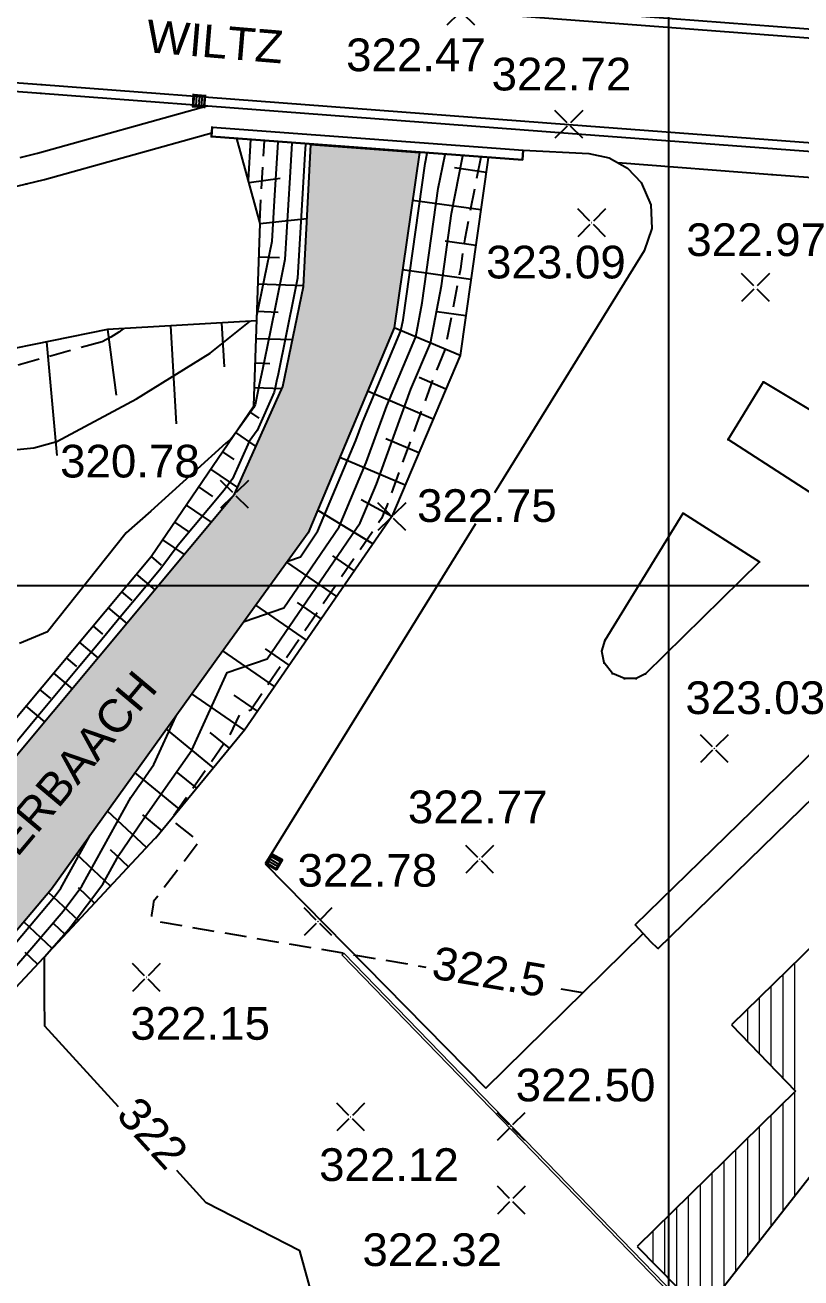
# Model space of a CAD drawing. Extents: x 109417 to 110207, y -57085 to -56659.
# Drawn here: x 109765 to 109809.5, y -56916.4 to -56844.6 of the extents above; entities that cross this region are included whole.
import ezdxf
from ezdxf.enums import TextEntityAlignment as Align

# ---------------------------------------------------------------- set-up
doc = ezdxf.new("R2010")
doc.units = 0
doc.header["$MEASUREMENT"] = 0
doc.linetypes.add('TRATTEGGIATA2', pattern=[0.375, 0.25, -0.125])
for name, color, linetype in [('Bati', 7, 'Continuous'), ('Canalisation', 7, 'Continuous'), ('colore lago', 131, 'Continuous'), ('Contorno lago', 150, 'Continuous'), ('Coordinate', 2, 'Continuous'), ('Curve livello', 2, 'Continuous'), ('curve livello 1m', 2, 'Continuous'), ('LIN010CO', 2, 'Continuous'), ('LIN018CO', 6, 'Continuous'), ('LIN035CO', 1, 'Continuous'), ('LINCOLO-ROSSO-025', 10, 'Continuous'), ('LINCOLO-ROSSO-070', 30, 'Continuous'), ('TEXT035', 1, 'Continuous'), ('Voirie', 7, 'Continuous')]:
    doc.layers.add(name, color=color, linetype=linetype)
doc.styles.add('ARIAL', font='arial.ttf')

# ---------------------------------------------------------------- blocks, each defined once
blk = doc.blocks.new('INVISIBLE')
at = {"color": 0}
for p, q in [((-0.037, 0), (0.037, 0)), ((0, -0.037), (0, 0.037))]:
    blk.add_line(p, q, dxfattribs=at)
at = {"flags": 1}
for tag, p in [('POINTNUMBER', (0, 0)), ('COMMENT', (0, -1.25))]:
    blk.add_attdef(tag, p, '', height=1, dxfattribs=at)
blk = doc.blocks.new('quote')
at = {"layer": 'LIN018CO'}
for p, q in [((0.0007, 0.0007), (-0.0007, -0.0007)), ((0.0007, -0.0007), (-0.0007, 0.0007))]:
    blk.add_line(p, q, dxfattribs=at)
at = {"layer": 'LIN035CO'}
for p, q in [((-0.0133, 0.0133), (-0.1061, 0.1061)), ((0.1061, 0.1061), (0.0133, 0.0133)), ((-0.0133, -0.0133), (-0.1061, -0.1061)), ((0.1061, -0.1061), (0.0133, -0.0133))]:
    blk.add_line(p, q, dxfattribs=at)
at = {"layer": 'TEXT035', "style": 'ARIAL'}
blk.add_attdef('VALORE', text='', height=0.25, dxfattribs=at).set_placement((0, 0.3299), align=Align.CENTER)
blk = doc.blocks.new('quoteR')
at = {"layer": 'LIN018CO'}
for p, q in [((0.005, 0.005), (-0.005, -0.005)), ((0.005, -0.005), (-0.005, 0.005))]:
    blk.add_line(p, q, dxfattribs=at)
at = {"layer": 'LINCOLO-ROSSO-025'}
for p, q in [((-0.1, 0.1), (-0.795, 0.795)), ((0.795, 0.795), (0.1, 0.1)), ((-0.1, -0.1), (-0.795, -0.795)), ((0.795, -0.795), (0.1, -0.1))]:
    blk.add_line(p, q, dxfattribs=at)
at = {"layer": 'LINCOLO-ROSSO-025', "style": 'ARIAL'}
blk.add_attdef('VALORE', text='', height=1.875, dxfattribs=at).set_placement((0, 2.474), align=Align.CENTER)

msp = doc.modelspace()

# ---------------------------------------------------------------- hatches: boundary and pattern name
at = {"layer": 'colore lago', "linetype": 'Continuous', "lineweight": 0}
h = msp.add_hatch(color=256, dxfattribs=at)
h.paths.add_polyline_path([(109787.607, -56851.909), (109781.374, -56851.449), (109780.949, -56859.593), (109779.775, -56865.319), (109777.001, -56871.497), (109761.391, -56890.187), (109747.224, -56907.079), (109737.978, -56923.583), (109734.471, -56930.887), (109731.694, -56934.795), (109728.436, -56926.156), (109726.511, -56919.287), (109725.837, -56918.904), (109723.973, -56919.58), (109723.988, -56920.171), (109724.888, -56921.996), (109726.863, -56926.685), (109729.712, -56933.551), (109730.097, -56935.764), (109729.462, -56938.822), (109727.856, -56942.641), (109725.242, -56949.193), (109721.697, -56959.227), (109717.196, -56965.971), (109710.076, -56979.677), (109705.373, -56986.684), (109701.277, -56990.549), (109698.942, -56990.929), (109693.841, -56994.905), (109679.969, -56993.381), (109675.304, -56991.429), (109671.531, -56988.549), (109672.55, -56984.88), (109653.63, -56983.645), (109642.782, -56982.891), (109631.732, -56980.846), (109619.991, -56978.617), (109604.845, -56973.59), (109588.969, -56970.965), (109582.676, -56968.702), (109574.178, -56970.162), (109556.627, -56973.838), (109544.428, -56977.023), (109537.378, -56977.411), (109529.99, -56983.704), (109523.028, -56985.896), (109504.687, -56990.299), (109474.817, -56995.139), (109462.524, -56996.172), (109455.385, -56992.543), (109434.357, -56995.751), (109426.559, -57072.876), (109443.284, -57068.136), (109457.142, -57072.469), (109469.867, -57074.214), (109485.464, -57070.671), (109500.677, -57067.369), (109507.825, -57065.235), (109518.431, -57063.959), (109536.187, -57062.345), (109553.899, -57060.589), (109570.418, -57058.693), (109577.915, -57055.241), (109603.353, -57044.784), (109616.537, -57039.237), (109630.826, -57038.192), (109653.396, -57035.26), (109668.509, -57031.141), (109680.931, -57024.619), (109688.723, -57019.638), (109694.725, -57013.245), (109701.19, -57003.464), (109706.469, -56996.467), (109718.692, -56977.274), (109733.25, -56949.313), (109744.002, -56925.912), (109749.941, -56914.958), (109758.165, -56904.008), (109766.502, -56894.13), (109776.242, -56880.6), (109781.219, -56873.706), (109786.152, -56861.957)])
h.paths.add_polyline_path([(109691.743, -56996.42), (109692.295, -56997.489), (109693.646, -56999.261), (109687.045, -57013.29), (109681.623, -57017.686), (109671.799, -57022.132), (109664.058, -57022.737), (109658.721, -57023.311), (109655.784, -57021.935), (109654.806, -57020.19), (109664.117, -57019.272), (109670.219, -57014.457), (109667.734, -57010.763), (109669.661, -57007.649), (109667.048, -57004.165), (109669.356, -57001.462), (109673.817, -56996.222), (109675.953, -56995.596), (109680.301, -56996.471), (109687.584, -56995.841)], flags=16)

# ---------------------------------------------------------------- linework, layer by layer
at = {"linetype": 'Continuous', "lineweight": 0}
for p, q in [((109809.12, -56898.372), (109809.12, -56905.654)), ((109808.443, -56899.034), (109808.443, -56904.955)), ((109807.765, -56899.696), (109807.765, -56904.255)), ((109807.088, -56900.359), (109807.088, -56903.556)), ((109806.411, -56901.021), (109806.411, -56902.857)), ((109808.443, -56906.428), (109808.443, -56912.59)), ((109809.12, -56905.763), (109809.12, -56911.727)), ((109807.765, -56907.093), (109807.765, -56913.453)), ((109807.088, -56907.758), (109807.088, -56914.316)), ((109806.411, -56908.423), (109806.411, -56915.179)), ((109805.733, -56909.088), (109805.733, -56916.042)), ((109805.056, -56909.753), (109805.056, -56916.905)), ((109804.379, -56910.418), (109804.379, -56917.768)), ((109803.701, -56911.083), (109803.701, -56918.289)), ((109803.024, -56911.749), (109803.024, -56917.599)), ((109802.347, -56912.414), (109802.347, -56916.909)), ((109801.669, -56913.079), (109801.669, -56916.219)), ((109800.992, -56913.744), (109800.992, -56915.529))]:
    msp.add_line(p, q, dxfattribs=at)
at = {"layer": 'Bati', "linetype": 'Continuous'}
for p, q in [((109775.719, -56850.452, 323.5), (109775.679, -56850.991, 323.5)), ((109775.679, -56850.991, 323.5), (109793.52, -56852.316, 323.58)), ((109775.719, -56850.452, 323.5), (109793.56, -56851.777, 323.58)), ((109793.52, -56852.316, 323.58), (109793.56, -56851.777, 323.58)), ((109805.31, -56868.351, 322.984), (109807.335, -56865.052, 323.014)), ((109807.335, -56865.055, 323.012), (109812.578, -56868.204, 323.122)), ((109810.29, -56871.563, 323.09), (109805.31, -56868.351, 322.984)), ((109798.258, -56879.858, 322.838), (109802.732, -56872.585, 322.934)), ((109802.728, -56872.58, 322.933), (109807.115, -56875.378, 323.03)), ((109807.115, -56875.378, 323.03), (109800.566, -56881.797, 322.919)), ((109798.067, -56880.496, 322.835), (109798.258, -56879.858, 322.838)), ((109798.199, -56881.166, 322.844), (109798.067, -56880.496, 322.835)), ((109798.674, -56881.78, 322.876), (109798.199, -56881.166, 322.844)), ((109799.359, -56882.064, 322.895), (109798.674, -56881.78, 322.876)), ((109800.566, -56881.797, 322.919), (109800.038, -56882.056, 322.91)), ((109800.038, -56882.056, 322.91), (109799.359, -56882.064, 322.895)), ((109801.286, -56897.551, 323.849), (109811.011, -56888.073, 323.921)), ((109815.212, -56892.415, 324.955), (109805.497, -56901.914, 323.394)), ((109801.283, -56897.548, 323.844), (109800.869, -56897.154, 323.212)), ((109805.497, -56901.914, 323.394), (109809.174, -56905.71, 325.32)), ((109809.174, -56905.71, 325.32), (109800.099, -56914.62, 325.495)), ((109800.099, -56914.62, 325.495), (109803.851, -56918.441, 325.495))]:
    msp.add_line(p, q, dxfattribs=at)
at = {"layer": 'Bati', "color": 253, "linetype": 'Continuous'}
msp.add_polyline3d([(109793.56, -56851.774, 323.58), (109793.52, -56852.316, 323.58), (109775.679, -56850.991, 323.5), (109775.719, -56850.452, 323.5), (109793.56, -56851.777, 323.58), (109793.56, -56851.774, 323.58)], dxfattribs=at)
at = {"layer": 'Bati', "linetype": 'Continuous'}
msp.add_polyline3d([(109803.851, -56918.441, 325.495), (109827.436, -56888.391, 323.258)], dxfattribs=at)
at = {"layer": 'Canalisation', "linetype": 'Continuous'}
for p, q in [((109774.603, -56849.255), (109774.655, -56848.577)), ((109774.655, -56848.577), (109775.333, -56848.629)), ((109774.657, -56849.209), (109774.701, -56848.631)), ((109774.701, -56848.631), (109775.279, -56848.675)), ((109774.826, -56848.64), (109774.782, -56849.219)), ((109774.99, -56848.653), (109774.946, -56849.231)), ((109775.14, -56848.664), (109775.096, -56849.243)), ((109775.279, -56848.675), (109775.235, -56849.253)), ((109775.281, -56849.307), (109775.333, -56848.629)), ((109774.603, -56849.255), (109775.281, -56849.307)), ((109775.235, -56849.253), (109774.657, -56849.209)), ((109779.165, -56892.104), (109778.823, -56892.692)), ((109778.823, -56892.692), (109779.411, -56893.034)), ((109778.891, -56892.674), (109779.183, -56892.172)), ((109779.393, -56892.965), (109778.891, -56892.674)), ((109779.463, -56892.844), (109778.962, -56892.553)), ((109779.539, -56892.715), (109779.037, -56892.423)), ((109779.622, -56892.572), (109779.12, -56892.28)), ((109779.165, -56892.104), (109779.753, -56892.446)), ((109779.183, -56892.172), (109779.684, -56892.464)), ((109779.684, -56892.464), (109779.393, -56892.965)), ((109779.753, -56892.446), (109779.411, -56893.034))]:
    msp.add_line(p, q, dxfattribs=at)
at = {"layer": 'Contorno lago', "linetype": 'Continuous', "elevation": 322.711, "flags": 128}
msp.add_lwpolyline([(109737.978, -56923.583), (109747.224, -56907.079), (109761.391, -56890.187), (109777.001, -56871.497), (109779.775, -56865.319), (109780.949, -56859.593), (109781.374, -56851.449), (109787.607, -56851.909), (109786.152, -56861.957), (109781.219, -56873.706), (109776.242, -56880.6), (109766.502, -56894.13), (109758.165, -56904.008), (109749.941, -56914.958), (109744.002, -56925.912), (109733.25, -56949.313), (109718.692, -56977.274), (109706.469, -56996.467)], dxfattribs=at)
at = {"layer": 'Coordinate'}
for p, q in [((109801.885, -56659.48), (109801.885, -56967.124)), ((109850.449, -56876.75), (109586.949, -56876.75))]:
    msp.add_line(p, q, dxfattribs=at)
at = {"layer": 'Curve livello', "linetype": 'Continuous'}
for p, q in [((109791.543, -56852.201, 322.701), (109789.942, -56863.545, 323.013)), ((109789.942, -56863.545, 323.013), (109786.021, -56872.777, 322.746)), ((109786.021, -56872.777, 322.746), (109777.567, -56885.016, 322.695)), ((109777.567, -56885.016, 322.695), (109772.456, -56891.258, 322.458)), ((109772.409, -56891.257, 322.444), (109767.668, -56896.333, 322.041)), ((109767.668, -56896.333, 322.041), (109759.255, -56905.305, 321.822))]:
    msp.add_line(p, q, dxfattribs=at)
at = {"layer": 'Curve livello'}
for points in [[(109781.069, -56851.424), (109781.036, -56851.976), (109780.612, -56859.099), (109780.433, -56859.971), (109779.496, -56864.617), (109779.414, -56865.016), (109779.357, -56865.291), (109779.283, -56865.645), (109778.305, -56867.832), (109777.847, -56868.463), (109776.889, -56870.61), (109776.405, -56871.253), (109773.768, -56874.41), (109772.772, -56875.759), (109771.545, -56877.227), (109770.448, -56878.548), (109769.211, -56880.029), (109768.135, -56881.325), (109765.642, -56884.309), (109763.536, -56886.845)], [(109777.798, -56853.494), (109777.936, -56851.165)], [(109777.555, -56878.782), (109779.83, -56878.01), (109782.999, -56873.362), (109784.552, -56869.666), (109785.73, -56866.431), (109787.391, -56862.476), (109787.765, -56860.522), (109788.687, -56853.963), (109789.074, -56852.018)]]:
    msp.add_lwpolyline(points, dxfattribs=at)
at = {"layer": 'Curve livello', "linetype": 'Continuous'}
for points in [[(109780.285, -56851.359), (109780.169, -56853.327), (109779.889, -56858.039), (109779.326, -56860.783), (109778.87, -56863.044), (109778.603, -56864.336), (109778.418, -56865.227), (109778.18, -56866.376), (109778.116, -56866.519), (109776.879, -56868.224), (109776.768, -56868.35), (109776.502, -56868.566), (109774.643, -56870.252), (109772.194, -56872.474), (109770.779, -56873.698), (109768.563, -56876.494), (109766.275, -56879.381), (109764.662, -56880.045)], [(109780.051, -56875.324), (109780.776, -56875.078), (109781.787, -56873.596), (109783.962, -56868.417), (109784.339, -56867.384), (109786.548, -56862.123), (109786.668, -56861.498), (109787.93, -56852.523), (109788.045, -56851.941)], [(109749.389, -56919.227), (109751.632, -56915.329), (109752.487, -56914.191), (109755.243, -56910.135), (109757.648, -56906.596), (109758.919, -56904.905), (109761.479, -56902.013), (109763.04, -56900.165), (109765.385, -56897.504), (109767.17, -56895.392), (109768.249, -56893.964), (109771.056, -56888.891), (109771.576, -56888.13), (109771.583, -56888.121), (109772.376, -56886.984), (109773.65, -56884.201)], [(109747.52, -56920.396), (109749.773, -56916.258), (109750.456, -56915.071), (109753.575, -56910.922), (109754.417, -56909.682), (109755.152, -56908.601), (109758.396, -56904.283), (109759.181, -56903.396), (109762.552, -56899.407), (109763.275, -56898.586), (109766.709, -56894.522), (109767.045, -56894.079), (109768.721, -56891.048)]]:
    msp.add_lwpolyline(points, dxfattribs=at)
at = {"layer": 'Curve livello', "color": 7}
for points in [[(109778.287, -56861.263), (109779.165, -56856.978), (109779.302, -56854.678), (109779.502, -56851.294)], [(109770.347, -56906.617), (109766.122, -56902.002), (109766.111, -56900.314), (109766.095, -56898.011), (109767.495, -56896.422), (109767.631, -56896.262), (109769.454, -56893.85), (109770.371, -56892.194), (109772.017, -56889.786), (109772.039, -56889.759), (109774.548, -56886.161), (109776.579, -56881.723), (109778.883, -56880.941), (109784.212, -56873.127), (109785.142, -56870.914), (109787.122, -56865.477), (109788.234, -56862.829), (109788.862, -56859.546), (109789.445, -56855.404), (109790.102, -56852.094)], [(109749.369, -56971.708), (109751.345, -56968.7), (109752.366, -56957.554), (109761.822, -56959.624), (109766.461, -56949.525), (109766.501, -56949.222), (109779.051, -56927.919), (109786.468, -56927.777), (109782.52, -56922.673), (109781.985, -56919.357), (109780.752, -56914.871), (109775.383, -56912.118), (109773.695, -56910.274)]]:
    msp.add_lwpolyline(points, dxfattribs=at)
at = {"layer": 'Curve livello', "color": 7, "linetype": 'Continuous'}
msp.add_lwpolyline([(109735.481, -56909.067), (109737.873, -56909.707), (109739.807, -56910.191), (109739.988, -56909.946), (109740.166, -56909.619), (109740.251, -56909.462), (109740.334, -56909.31), (109739.093, -56893.75), (109739.141, -56892.841), (109742.029, -56887.588), (109751.126, -56878.845), (109753.276, -56878.148), (109756.904, -56871.993), (109757.793, -56870.841), (109761.814, -56869.188), (109765.497, -56868.828), (109766.811, -56868.463), (109771.374, -56866.019), (109775.612, -56863.402), (109777.897, -56861.575)], dxfattribs=at)
at = {"layer": 'curve livello 1m', "color": 152, "linetype": 'TRATTEGGIATA2', "ltscale": 5}
msp.add_line((109796.97, -56900.075), (109795.171, -56899.77), dxfattribs=at)
for points in [[(109778.445, -56855.858), (109778.719, -56851.23)], [(109770.611, -56862.006), (109770.362, -56862.205), (109769.902, -56862.489), (109769.406, -56862.755), (109760.797, -56865.143), (109758.636, -56865.354), (109756.095, -56865.61), (109754.077, -56865.814), (109753.046, -56865.745), (109749.547, -56865.809), (109747.882, -56867.184)]]:
    msp.add_lwpolyline(points, dxfattribs=at)
at = {"layer": 'curve livello 1m', "color": 152, "linetype": 'TRATTEGGIATA2', "ltscale": 5, "flags": 128}
msp.add_lwpolyline([(109791.13, -56852.17), (109790.202, -56856.845), (109789.959, -56858.57), (109789.077, -56863.183), (109788.514, -56864.523), (109785.731, -56872.163), (109785.425, -56872.892), (109777.936, -56883.873), (109777.29, -56884.092), (109776.72, -56885.337), (109773.362, -56890.151), (109774.963, -56891.415), (109772.355, -56894.85), (109772.343, -56895.031), (109772.246, -56895.632), (109772.232, -56895.716), (109772.321, -56895.8), (109772.624, -56896), (109787.972, -56898.601)], dxfattribs=at)
at = {"layer": 'LIN010CO', "linetype": 'Continuous'}
for p, q in [((109778.475, -56855.967, 322.477), (109777.142, -56851.099, 323.507)), ((109791.425, -56853.039, 322.724), (109789.608, -56852.783, 322.724)), ((109777.832, -56853.616, 322.974), (109779.622, -56853.38, 322.974)), ((109791.12, -56855.198, 322.783), (109787.211, -56854.646, 320.781)), ((109778.103, -56866.427, 321.535), (109778.475, -56855.967, 322.477)), ((109778.475, -56855.967, 322.477), (109781.153, -56855.687, 320.785)), ((109790.834, -56857.224, 322.839), (109789.079, -56856.977, 322.839)), ((109778.407, -56857.877, 322.305), (109779.578, -56857.919, 322.305)), ((109790.559, -56859.175, 322.893), (109786.635, -56858.622, 320.772)), ((109778.352, -56859.433, 322.165), (109780.953, -56859.526, 320.767)), ((109778.296, -56861.005, 322.023), (109779.507, -56861.048, 322.023)), ((109790.264, -56861.265, 322.95), (109788.609, -56861.031, 322.95)), ((109778.277, -56861.553, 321.974), (109769.722, -56862.059, 322.561)), ((109773.331, -56861.845, 322.313), (109773.663, -56867.463, 321.691)), ((109776.254, -56861.672, 322.113), (109776.402, -56864.186, 322.113)), ((109769.722, -56862.059, 322.561), (109759.481, -56864.111, 322.64)), ((109769.722, -56862.059, 322.561), (109770.209, -56865.824, 322.561)), ((109778.241, -56862.558, 321.883), (109780.326, -56862.632, 320.772)), ((109789.942, -56863.545, 323.013), (109786.152, -56861.957, 320.765)), ((109766.224, -56862.76, 322.588), (109766.82, -56869.268, 321.875)), ((109778.191, -56863.97, 321.756), (109779.035, -56864, 321.756)), ((109778.141, -56865.378, 321.629), (109779.723, -56865.434, 320.777)), ((109789.127, -56865.465, 322.957), (109787.587, -56864.811, 322.957)), ((109788.398, -56867.181, 322.908), (109784.631, -56865.581, 320.765)), ((109772.218, -56875.063, 321.367), (109778.103, -56866.427, 321.535)), ((109777.869, -56866.771, 321.528), (109778.389, -56867.126, 321.528)), ((109777.062, -56867.955, 321.505), (109778.233, -56868.753, 320.781)), ((109787.573, -56869.123, 322.852), (109785.681, -56868.32, 322.852)), ((109776.306, -56869.064, 321.484), (109776.965, -56869.512, 321.484)), ((109786.784, -56870.98, 322.798), (109783.033, -56869.387, 320.766)), ((109775.631, -56870.055, 321.464), (109777.176, -56871.108, 320.784)), ((109774.936, -56871.074, 321.445), (109775.733, -56871.617, 321.445)), ((109786.021, -56872.777, 322.746), (109784.267, -56871.816, 322.746)), ((109774.228, -56872.114, 321.424), (109775.667, -56873.095, 320.784)), ((109784.943, -56874.339, 322.74), (109781.763, -56872.41, 320.766)), ((109773.555, -56873.101, 321.405), (109774.34, -56873.635, 321.405)), ((109772.872, -56874.103, 321.386), (109774.116, -56874.951, 320.784)), ((109760.294, -56889.298, 321.401), (109772.218, -56875.063, 321.367)), ((109772.218, -56875.063, 321.367), (109772.8, -56875.562, 321.367)), ((109782.86, -56877.353, 322.727), (109780.008, -56875.383, 321.009)), ((109783.875, -56875.884, 322.733), (109782.639, -56875.031, 322.733)), ((109771.368, -56876.078, 321.369), (109772.432, -56876.968, 320.783)), ((109770.516, -56877.095, 321.372), (109771.104, -56877.587, 321.372)), ((109781.974, -56878.636, 322.722), (109780.617, -56877.699, 322.722)), ((109769.751, -56878.008, 321.374), (109770.817, -56878.901, 320.783)), ((109781.126, -56879.863, 322.716), (109778.222, -56877.857, 321.366)), ((109768.881, -56879.047, 321.377), (109769.434, -56879.511, 321.377)), ((109768.098, -56879.982, 321.379), (109769.167, -56880.877, 320.783)), ((109779.296, -56882.513, 322.705), (109776.337, -56880.469, 321.744)), ((109780.134, -56881.3, 322.71), (109778.769, -56880.357, 322.71)), ((109767.351, -56880.874, 321.381), (109767.937, -56881.365, 321.381)), ((109766.616, -56881.751, 321.383), (109767.688, -56882.648, 320.783)), ((109765.826, -56882.694, 321.385), (109766.447, -56883.214, 321.385)), ((109777.567, -56885.016, 322.695), (109774.559, -56882.938, 321.592)), ((109778.318, -56883.928, 322.7), (109776.984, -56883.006, 322.7)), ((109765.028, -56883.647, 321.388), (109766.102, -56884.547, 320.783)), ((109775.797, -56887.178, 322.613), (109773.098, -56884.968, 321.444)), ((109776.711, -56886.062, 322.655), (109775.606, -56885.157, 322.655)), ((109773.848, -56889.558, 322.523), (109771.297, -56887.47, 321.261)), ((109774.839, -56888.347, 322.569), (109773.662, -56887.383, 322.569)), ((109771.95, -56891.749, 322.405), (109769.721, -56889.659, 321.101)), ((109772.844, -56890.784, 322.476), (109771.743, -56889.882, 322.476)), ((109770.92, -56892.851, 322.317), (109769.896, -56891.891, 322.317)), ((109769.886, -56893.959, 322.229), (109767.939, -56892.134, 320.921)), ((109768.978, -56894.931, 322.152), (109768.047, -56894.057, 322.152)), ((109768.049, -56895.925, 322.073), (109766.34, -56894.322, 320.775)), ((109766.534, -56897.542, 322.011), (109764.909, -56896.018, 320.776)), ((109767.289, -56896.737, 322.031), (109766.644, -56896.132, 322.031)), ((109765.699, -56898.434, 321.99), (109764.998, -56897.777, 321.99))]:
    msp.add_line(p, q, dxfattribs=at)
at = {"layer": 'LINCOLO-ROSSO-070', "linetype": 'Continuous', "lineweight": 0}
for p, q in [((109783.16, -56897.903, 322.711), (109783.268, -56897.799, 322.711)), ((109783.268, -56897.799, 322.711), (109803.089, -56918.224, 322.711)), ((109783.16, -56897.903, 322.711), (109802.981, -56918.328, 322.711))]:
    msp.add_line(p, q, dxfattribs=at)
at = {"layer": 'Voirie', "linetype": 'Continuous'}
for p, q in [((109789.982, -56843.811, 322.467), (109817.727, -56845.932, 322.791)), ((109790.022, -56843.293, 322.467), (109817.764, -56845.413, 322.791)), ((109731.528, -56845.361, 322.722), (109765.936, -56848.005, 322.646)), ((109731.491, -56845.86, 322.722), (109765.899, -56848.504, 322.646)), ((109765.936, -56848.005, 322.646), (109796.172, -56850.291, 322.722)), ((109765.899, -56848.504, 322.646), (109796.135, -56850.79, 322.722)), ((109765.706, -56851.939, 322.827), (109775.436, -56849.225, 322.67)), ((109796.172, -56850.291, 322.722), (109817.486, -56851.901, 323.008)), ((109766.106, -56853.447, 322.827), (109775.695, -56850.772, 323.5)), ((109796.135, -56850.79, 322.722), (109817.451, -56852.4, 323.008)), ((109793.56, -56851.774, 323.58), (109797.323, -56851.957, 322.797)), ((109764.711, -56852.189, 322.828), (109765.706, -56851.939, 322.827)), ((109797.323, -56851.957, 322.797), (109798.48, -56852.2, 322.82)), ((109798.48, -56852.2, 322.82), (109799.547, -56852.793, 322.846)), ((109798.985, -56852.481, 322.832), (109807.832, -56853.155, 322.893)), ((109799.547, -56852.793, 322.846), (109800.318, -56853.622, 322.852)), ((109807.832, -56853.155, 322.893), (109815.381, -56853.724, 323.013)), ((109763.013, -56854.19, 322.836), (109765.079, -56853.705, 322.828)), ((109765.079, -56853.705, 322.828), (109766.106, -56853.447, 322.827)), ((109800.318, -56853.622, 322.852), (109800.886, -56854.899, 322.86)), ((109800.886, -56854.899, 322.86), (109800.933, -56856.254, 322.857)), ((109800.933, -56856.254, 322.857), (109800.498, -56857.533, 322.843)), ((109800.498, -56857.533, 322.843), (109791.911, -56871.416, 322.724)), ((109790.813, -56873.192, 322.708), (109778.751, -56892.691, 322.541)), ((109799.971, -56896.179, 323.207), (109818.71, -56877.933, 323.202)), ((109778.751, -56892.691, 322.541), (109791.419, -56905.538, 322.83)), ((109800.887, -56897.173, 323.845), (109799.971, -56896.179, 323.207)), ((109791.419, -56905.538, 322.83), (109800.409, -56896.691, 323.08))]:
    msp.add_line(p, q, dxfattribs=at)

# ---------------------------------------------------------------- block references
ref = msp.add_blockref('quote', (109789.982, -56843.811, 322.467), dxfattribs=dict(xscale=7.500000000000001, yscale=7.500000000000001, zscale=7.500000000000001, rotation=6.832412538883198e-07))
ref.add_attrib('VALORE', '322.47', dxfattribs={"layer": 'TEXT035', "height": 1.875, "rotation": 0, "style": 'ARIAL'}).set_placement((109787.407, -56847.24, 322.467), align=Align.CENTER)
ref = msp.add_blockref('quote', (109796.172, -56850.291, 322.722), dxfattribs=dict(xscale=7.500000000000001, yscale=7.500000000000001, zscale=7.500000000000001, rotation=6.832412538883198e-07))
ref.add_attrib('VALORE', '322.72', dxfattribs={"layer": 'TEXT035', "height": 1.875, "rotation": 0, "style": 'ARIAL'}).set_placement((109795.75, -56848.344, 322.722), align=Align.CENTER)
ref = msp.add_blockref('quote', (109797.484, -56855.935, 323.094), dxfattribs=dict(xscale=7.500000000000001, yscale=7.500000000000001, zscale=7.500000000000001, rotation=6.832412538883198e-07))
ref.add_attrib('VALORE', '323.09', dxfattribs={"layer": 'TEXT035', "height": 1.875, "rotation": 0, "style": 'ARIAL'}).set_placement((109795.433, -56859.122, 323.094), align=Align.CENTER)
ref = msp.add_blockref('quote', (109806.877, -56859.642, 322.967), dxfattribs=dict(xscale=7.500000000000001, yscale=7.500000000000001, zscale=7.500000000000001, rotation=6.832412538883198e-07))
ref.add_attrib('VALORE', '322.97', dxfattribs={"layer": 'TEXT035', "height": 1.875, "rotation": 0, "style": 'ARIAL'}).set_placement((109806.916, -56857.839, 322.967), align=Align.CENTER)
ref = msp.add_blockref('quote', (109777.001, -56871.497, 320.784), dxfattribs=dict(xscale=7.500000000000001, yscale=7.500000000000001, zscale=7.500000000000001, rotation=6.832412538883198e-07))
ref.add_attrib('VALORE', '320.78', dxfattribs={"layer": 'TEXT035', "height": 1.875, "rotation": 0, "style": 'ARIAL'}).set_placement((109771.005, -56870.535, 320.784), align=Align.CENTER)
ref = msp.add_blockref('quote', (109786.021, -56872.777, 322.746), dxfattribs=dict(xscale=7.500000000000001, yscale=7.500000000000001, zscale=7.500000000000001, rotation=6.832412538883198e-07))
ref.add_attrib('VALORE', '322.75', dxfattribs={"layer": 'TEXT035', "height": 1.875, "rotation": 0, "style": 'ARIAL'}).set_placement((109791.474, -56873.084, 322.746), align=Align.CENTER)
ref = msp.add_blockref('quote', (109804.514, -56886.077, 323.034), dxfattribs=dict(xscale=7.500000000000001, yscale=7.500000000000001, zscale=7.500000000000001, rotation=6.832412538883198e-07))
ref.add_attrib('VALORE', '323.03', dxfattribs={"layer": 'TEXT035', "height": 1.875, "rotation": 0, "style": 'ARIAL'}).set_placement((109806.865, -56884.098, 323.034), align=Align.CENTER)
ref = msp.add_blockref('quote', (109791.064, -56892.423, 322.77), dxfattribs=dict(xscale=7.500000000000001, yscale=7.500000000000001, zscale=7.500000000000001, rotation=6.832412538883198e-07))
ref.add_attrib('VALORE', '322.77', dxfattribs={"layer": 'TEXT035', "height": 1.875, "rotation": 0, "style": 'ARIAL'}).set_placement((109790.949, -56890.359, 322.77), align=Align.CENTER)
ref = msp.add_blockref('quote', (109781.791, -56896.006, -161.363), dxfattribs=dict(xscale=7.500000000000001, yscale=7.500000000000001, zscale=7.500000000000001, rotation=6.832412538883198e-07))
ref.add_attrib('VALORE', '322.78', dxfattribs={"layer": 'TEXT035', "height": 1.875, "rotation": 0, "style": 'ARIAL'}).set_placement((109784.617, -56893.996, -161.363), align=Align.CENTER)
ref = msp.add_blockref('quote', (109771.945, -56899.202, 322.151), dxfattribs=dict(xscale=7.500000000000001, yscale=7.500000000000001, zscale=7.500000000000001, rotation=6.832412538883198e-07))
ref.add_attrib('VALORE', '322.15', dxfattribs={"layer": 'TEXT035', "height": 1.875, "rotation": 0, "style": 'ARIAL'}).set_placement((109775.032, -56902.771, 322.151), align=Align.CENTER)
ref = msp.add_blockref('quote', (109783.664, -56907.207, 322.124), dxfattribs=dict(xscale=7.500000000000001, yscale=7.500000000000001, zscale=7.500000000000001, rotation=6.832412538883198e-07))
ref.add_attrib('VALORE', '322.12', dxfattribs={"layer": 'TEXT035', "height": 1.875, "rotation": 0, "style": 'ARIAL'}).set_placement((109785.859, -56910.868, 322.124), align=Align.CENTER)
ref = msp.add_blockref('quote', (109792.871, -56911.97, 322.319), dxfattribs=dict(xscale=7.500000000000001, yscale=7.500000000000001, zscale=7.500000000000001, rotation=6.832412538883198e-07))
ref.add_attrib('VALORE', '322.32', dxfattribs={"layer": 'TEXT035', "height": 1.875, "rotation": 0, "style": 'ARIAL'}).set_placement((109788.342, -56915.746, 322.319), align=Align.CENTER)
at = {"layer": 'Bati'}
for p in [(109775.719, -56850.452, 323.5), (109775.679, -56850.991, 323.5), (109807.335, -56865.052, 323.014), (109807.335, -56865.055, 323.012), (109805.31, -56868.351, 322.984), (109802.728, -56872.58, 322.933), (109802.732, -56872.585, 322.934), (109807.115, -56875.378, 323.03), (109798.258, -56879.858, 322.838), (109798.067, -56880.496, 322.835), (109798.199, -56881.166, 322.844), (109798.674, -56881.78, 322.876), (109800.038, -56882.056, 322.91), (109800.566, -56881.797, 322.919), (109799.359, -56882.064, 322.895)]:
    msp.add_blockref('INVISIBLE', p, dxfattribs=at)
at = {"layer": 'Bati', "color": 3}
msp.add_blockref('INVISIBLE', (109775.689, -56850.99, 323.5), dxfattribs=at)
at = {"layer": 'Canalisation'}
for p in [(109774.655, -56848.577), (109774.701, -56848.631), (109774.826, -56848.64), (109774.968, -56848.942, 322.577), (109774.99, -56848.653), (109775.14, -56848.664), (109775.279, -56848.675), (109775.333, -56848.629), (109774.603, -56849.255), (109774.657, -56849.209), (109774.782, -56849.219), (109774.946, -56849.231), (109775.096, -56849.243), (109775.235, -56849.253), (109775.281, -56849.307)]:
    msp.add_blockref('INVISIBLE', p, dxfattribs=at)
at = {"layer": 'LINCOLO-ROSSO-025', "linetype": 'Continuous', "lineweight": 0}
ref = msp.add_blockref('quoteR', (109792.85, -56907.756, 322.711), dxfattribs=dict(at, rotation=6.836859276624092e-07))
ref.add_attrib('VALORE', '322.50', dxfattribs={"height": 1.875, "rotation": 0, "style": 'ARIAL'}).set_placement((109797.133, -56906.303, 322.711), align=Align.CENTER)
at = {"layer": 'Voirie'}
for p in [(109765.936, -56848.005, 322.646), (109765.899, -56848.504, 322.646), (109775.436, -56849.225, 322.67), (109775.695, -56850.772, 323.5), (109807.832, -56853.155, 322.893), (109765.079, -56853.705, 322.828)]:
    msp.add_blockref('INVISIBLE', p, dxfattribs=at)

# ---------------------------------------------------------------- texts
at = {"layer": 'TEXT035', "linetype": 'Continuous', "lineweight": 0, "style": 'ARIAL'}
for s, rotation, p in [('WILTZ', 355.2012, (109771.883, -56846.142)), ('322.5', 350.38222, (109788.233, -56899.241)), ('322', 312.47506, (109770.144, -56907.137))]:
    msp.add_text(s, height=1.875, rotation=rotation, dxfattribs=at).set_placement(p)
at = {"layer": 'TEXT035', "style": 'ARIAL'}
msp.add_text('BEIVENERBAACH', height=1.875, rotation=50, dxfattribs=at).set_placement((109758.367, -56899.715))

doc.saveas('drawing.dxf')
